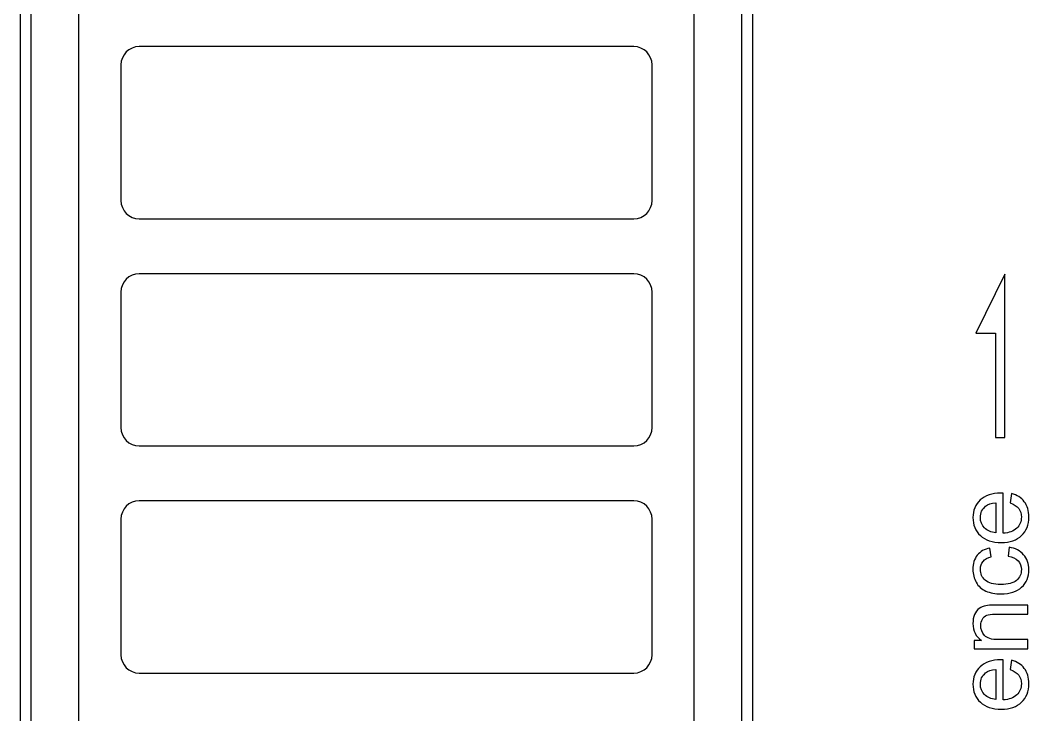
# Model space of a CAD drawing. Header units: millimetres. Extents: x 4086 to 8318, y 123 to 1549.
# Drawn here: x 7119.37 to 7146.9, y 1060.62 to 1079.59 of the extents above; entities that cross this region are included whole.
import ezdxf

# ---------------------------------------------------------------- set-up
doc = ezdxf.new("R2010")
doc.units = ezdxf.units.MM
doc.layers.add('20_ALL_FEATURES', color=7, linetype='Continuous')
doc.layers.add('layer 3', color=7, linetype='Continuous')

msp = doc.modelspace()

# ---------------------------------------------------------------- linework, layer by layer
at = {"layer": '20_ALL_FEATURES', "color": 7, "linetype": 'Continuous'}
for p, q in [((7120.966, 1047.814), (7120.966, 1101.814)), ((7137.766, 1047.814), (7137.766, 1101.814)), ((7119.366, 1095.264), (7119.366, 1046.264)), ((7139.366, 1046.264), (7139.366, 1095.264)), ((7119.666, 1046.514), (7119.666, 1094.964)), ((7139.066, 1046.514), (7139.066, 1094.964)), ((7136.116, 1078.864), (7122.616, 1078.864)), ((7122.116, 1078.364), (7122.116, 1074.664)), ((7136.616, 1074.664), (7136.616, 1078.364)), ((7122.616, 1074.164), (7136.116, 1074.164)), ((7136.116, 1072.664), (7122.616, 1072.664)), ((7122.116, 1072.164), (7122.116, 1068.464)), ((7136.616, 1068.464), (7136.616, 1072.164)), ((7122.616, 1067.964), (7136.116, 1067.964)), ((7136.116, 1066.464), (7122.616, 1066.464)), ((7122.116, 1065.964), (7122.116, 1062.264)), ((7136.616, 1062.264), (7136.616, 1065.964)), ((7122.616, 1061.764), (7136.116, 1061.764))]:
    msp.add_line(p, q, dxfattribs=at)
for centre, start, end in [((7122.616, 1078.364), 90, 180), ((7136.116, 1078.364), 0, 90), ((7122.616, 1074.664), 180, 270), ((7136.116, 1074.664), 270, 0), ((7122.616, 1072.164), 90, 180), ((7136.116, 1072.164), 0, 90), ((7122.616, 1068.464), 180, 270), ((7136.116, 1068.464), 270, 0), ((7122.616, 1065.964), 90, 180), ((7136.116, 1065.964), 0, 90), ((7122.616, 1062.264), 180, 270), ((7136.116, 1062.264), 270, 0)]:
    msp.add_arc(centre, 0.5, start, end, dxfattribs=at)
at = {"layer": 'layer 3'}
for points, knots in [([(7145.988, 1068.194), (7145.988, 1068.194), (7145.988, 1071.038), (7145.988, 1071.038), (7145.988, 1071.038), (7145.988, 1071.038), (7145.455, 1071.038), (7145.455, 1071.038), (7145.455, 1071.038), (7145.455, 1071.038), (7146.248, 1072.651), (7146.248, 1072.651), (7146.248, 1072.651), (7146.248, 1072.651), (7146.248, 1071.225), (7146.248, 1071.225), (7146.248, 1071.225), (7146.248, 1071.225), (7146.248, 1071.038), (7146.248, 1071.038), (7146.248, 1071.038), (7146.248, 1071.038), (7146.248, 1068.194), (7146.248, 1068.194), (7146.248, 1068.194), (7146.248, 1068.194), (7145.988, 1068.194), (7145.988, 1068.194)], [0, 0, 0, 0, 0.125, 0.125, 0.125, 0.125, 0.25, 0.25, 0.25, 0.25, 0.375, 0.375, 0.375, 0.375, 0.5, 0.5, 0.5, 0.5, 0.625, 0.625, 0.625, 0.625, 0.75, 0.75, 0.75, 0.75, 1, 1, 1, 1]), ([(7146.395, 1066.408), (7146.395, 1066.408), (7146.429, 1066.665), (7146.429, 1066.665), (7146.429, 1066.665), (7146.578, 1066.625), (7146.694, 1066.55), (7146.776, 1066.441), (7146.776, 1066.441), (7146.859, 1066.332), (7146.9, 1066.193), (7146.9, 1066.023), (7146.9, 1066.023), (7146.9, 1065.809), (7146.834, 1065.64), (7146.702, 1065.515), (7146.702, 1065.515), (7146.571, 1065.39), (7146.386, 1065.327), (7146.149, 1065.327), (7146.149, 1065.327), (7145.903, 1065.327), (7145.712, 1065.39), (7145.577, 1065.517), (7145.577, 1065.517), (7145.441, 1065.643), (7145.373, 1065.808), (7145.373, 1066.009), (7145.373, 1066.009), (7145.373, 1066.205), (7145.44, 1066.364), (7145.573, 1066.488), (7145.573, 1066.488), (7145.706, 1066.611), (7145.893, 1066.673), (7146.134, 1066.673), (7146.134, 1066.673), (7146.149, 1066.673), (7146.171, 1066.673), (7146.2, 1066.672), (7146.2, 1066.672), (7146.2, 1066.672), (7146.2, 1065.581), (7146.2, 1065.581), (7146.2, 1065.581), (7146.361, 1065.591), (7146.484, 1065.636), (7146.569, 1065.718), (7146.569, 1065.718), (7146.654, 1065.799), (7146.697, 1065.901), (7146.697, 1066.023), (7146.697, 1066.023), (7146.697, 1066.114), (7146.673, 1066.191), (7146.625, 1066.255), (7146.625, 1066.255), (7146.577, 1066.32), (7146.5, 1066.371), (7146.395, 1066.408)], [0, 0, 0, 0, 0.0625, 0.0625, 0.0625, 0.0625, 0.125, 0.125, 0.125, 0.125, 0.1875, 0.1875, 0.1875, 0.1875, 0.25, 0.25, 0.25, 0.25, 0.3125, 0.3125, 0.3125, 0.3125, 0.375, 0.375, 0.375, 0.375, 0.4375, 0.4375, 0.4375, 0.4375, 0.5, 0.5, 0.5, 0.5, 0.5625, 0.5625, 0.5625, 0.5625, 0.625, 0.625, 0.625, 0.625, 0.6875, 0.6875, 0.6875, 0.6875, 0.75, 0.75, 0.75, 0.75, 0.8125, 0.8125, 0.8125, 0.8125, 0.875, 0.875, 0.875, 0.875, 1, 1, 1, 1]), ([(7145.997, 1065.595), (7145.997, 1065.595), (7145.997, 1066.411), (7145.997, 1066.411), (7145.997, 1066.411), (7145.874, 1066.4), (7145.782, 1066.369), (7145.72, 1066.317), (7145.72, 1066.317), (7145.624, 1066.239), (7145.577, 1066.136), (7145.577, 1066.011), (7145.577, 1066.011), (7145.577, 1065.897), (7145.615, 1065.801), (7145.691, 1065.724), (7145.691, 1065.724), (7145.767, 1065.647), (7145.869, 1065.604), (7145.997, 1065.595)], [0, 0, 0, 0, 0.166667, 0.166667, 0.166667, 0.166667, 0.333333, 0.333333, 0.333333, 0.333333, 0.5, 0.5, 0.5, 0.5, 0.666667, 0.666667, 0.666667, 0.666667, 1, 1, 1, 1]), ([(7146.333, 1064.955), (7146.333, 1064.955), (7146.367, 1065.198), (7146.367, 1065.198), (7146.367, 1065.198), (7146.534, 1065.171), (7146.664, 1065.103), (7146.758, 1064.993), (7146.758, 1064.993), (7146.853, 1064.884), (7146.9, 1064.749), (7146.9, 1064.589), (7146.9, 1064.589), (7146.9, 1064.39), (7146.835, 1064.229), (7146.704, 1064.107), (7146.704, 1064.107), (7146.573, 1063.986), (7146.386, 1063.925), (7146.142, 1063.925), (7146.142, 1063.925), (7145.984, 1063.925), (7145.846, 1063.951), (7145.728, 1064.003), (7145.728, 1064.003), (7145.61, 1064.056), (7145.521, 1064.135), (7145.462, 1064.242), (7145.462, 1064.242), (7145.403, 1064.349), (7145.373, 1064.465), (7145.373, 1064.591), (7145.373, 1064.591), (7145.373, 1064.75), (7145.413, 1064.88), (7145.494, 1064.981), (7145.494, 1064.981), (7145.574, 1065.082), (7145.688, 1065.147), (7145.836, 1065.175), (7145.836, 1065.175), (7145.836, 1065.175), (7145.873, 1064.935), (7145.873, 1064.935), (7145.873, 1064.935), (7145.775, 1064.912), (7145.701, 1064.872), (7145.651, 1064.813), (7145.651, 1064.813), (7145.601, 1064.755), (7145.577, 1064.684), (7145.577, 1064.601), (7145.577, 1064.601), (7145.577, 1064.476), (7145.621, 1064.375), (7145.711, 1064.296), (7145.711, 1064.296), (7145.8, 1064.218), (7145.941, 1064.179), (7146.135, 1064.179), (7146.135, 1064.179), (7146.332, 1064.179), (7146.474, 1064.217), (7146.563, 1064.292), (7146.563, 1064.292), (7146.652, 1064.367), (7146.697, 1064.466), (7146.697, 1064.587), (7146.697, 1064.587), (7146.697, 1064.684), (7146.667, 1064.766), (7146.607, 1064.831), (7146.607, 1064.831), (7146.548, 1064.896), (7146.456, 1064.938), (7146.333, 1064.955)], [0, 0, 0, 0, 0.05, 0.05, 0.05, 0.05, 0.1, 0.1, 0.1, 0.1, 0.15, 0.15, 0.15, 0.15, 0.2, 0.2, 0.2, 0.2, 0.25, 0.25, 0.25, 0.25, 0.3, 0.3, 0.3, 0.3, 0.35, 0.35, 0.35, 0.35, 0.4, 0.4, 0.4, 0.4, 0.45, 0.45, 0.45, 0.45, 0.5, 0.5, 0.5, 0.5, 0.55, 0.55, 0.55, 0.55, 0.6, 0.6, 0.6, 0.6, 0.65, 0.65, 0.65, 0.65, 0.7, 0.7, 0.7, 0.7, 0.75, 0.75, 0.75, 0.75, 0.8, 0.8, 0.8, 0.8, 0.85, 0.85, 0.85, 0.85, 0.9, 0.9, 0.9, 0.9, 1, 1, 1, 1]), ([(7146.869, 1062.429), (7146.869, 1062.429), (7145.404, 1062.429), (7145.404, 1062.429), (7145.404, 1062.429), (7145.404, 1062.429), (7145.404, 1062.652), (7145.404, 1062.652), (7145.404, 1062.652), (7145.404, 1062.652), (7145.612, 1062.652), (7145.612, 1062.652), (7145.612, 1062.652), (7145.453, 1062.759), (7145.373, 1062.914), (7145.373, 1063.117), (7145.373, 1063.117), (7145.373, 1063.205), (7145.389, 1063.286), (7145.421, 1063.36), (7145.421, 1063.36), (7145.452, 1063.434), (7145.494, 1063.489), (7145.545, 1063.526), (7145.545, 1063.526), (7145.597, 1063.563), (7145.658, 1063.589), (7145.728, 1063.603), (7145.728, 1063.603), (7145.775, 1063.612), (7145.855, 1063.617), (7145.97, 1063.617), (7145.97, 1063.617), (7145.97, 1063.617), (7146.869, 1063.617), (7146.869, 1063.617), (7146.869, 1063.617), (7146.869, 1063.617), (7146.869, 1063.369), (7146.869, 1063.369), (7146.869, 1063.369), (7146.869, 1063.369), (7145.979, 1063.369), (7145.979, 1063.369), (7145.979, 1063.369), (7145.878, 1063.369), (7145.802, 1063.359), (7145.752, 1063.34), (7145.752, 1063.34), (7145.703, 1063.321), (7145.663, 1063.286), (7145.632, 1063.237), (7145.632, 1063.237), (7145.603, 1063.188), (7145.588, 1063.131), (7145.588, 1063.065), (7145.588, 1063.065), (7145.588, 1062.959), (7145.621, 1062.869), (7145.688, 1062.792), (7145.688, 1062.792), (7145.755, 1062.715), (7145.883, 1062.677), (7146.07, 1062.677), (7146.07, 1062.677), (7146.07, 1062.677), (7146.869, 1062.677), (7146.869, 1062.677), (7146.869, 1062.677), (7146.869, 1062.677), (7146.869, 1062.429), (7146.869, 1062.429)], [0, 0, 0, 0, 0.052632, 0.052632, 0.052632, 0.052632, 0.105263, 0.105263, 0.105263, 0.105263, 0.157895, 0.157895, 0.157895, 0.157895, 0.210526, 0.210526, 0.210526, 0.210526, 0.263158, 0.263158, 0.263158, 0.263158, 0.315789, 0.315789, 0.315789, 0.315789, 0.368421, 0.368421, 0.368421, 0.368421, 0.421053, 0.421053, 0.421053, 0.421053, 0.473684, 0.473684, 0.473684, 0.473684, 0.526316, 0.526316, 0.526316, 0.526316, 0.578947, 0.578947, 0.578947, 0.578947, 0.631579, 0.631579, 0.631579, 0.631579, 0.684211, 0.684211, 0.684211, 0.684211, 0.736842, 0.736842, 0.736842, 0.736842, 0.789474, 0.789474, 0.789474, 0.789474, 0.842105, 0.842105, 0.842105, 0.842105, 0.894737, 0.894737, 0.894737, 0.894737, 1, 1, 1, 1]), ([(7146.395, 1061.858), (7146.395, 1061.858), (7146.429, 1062.115), (7146.429, 1062.115), (7146.429, 1062.115), (7146.578, 1062.075), (7146.694, 1062), (7146.776, 1061.891), (7146.776, 1061.891), (7146.859, 1061.782), (7146.9, 1061.643), (7146.9, 1061.473), (7146.9, 1061.473), (7146.9, 1061.26), (7146.834, 1061.09), (7146.702, 1060.965), (7146.702, 1060.965), (7146.571, 1060.84), (7146.386, 1060.778), (7146.149, 1060.778), (7146.149, 1060.778), (7145.903, 1060.778), (7145.712, 1060.841), (7145.577, 1060.967), (7145.577, 1060.967), (7145.441, 1061.094), (7145.373, 1061.258), (7145.373, 1061.46), (7145.373, 1061.46), (7145.373, 1061.655), (7145.44, 1061.814), (7145.573, 1061.938), (7145.573, 1061.938), (7145.706, 1062.062), (7145.893, 1062.124), (7146.134, 1062.124), (7146.134, 1062.124), (7146.149, 1062.124), (7146.171, 1062.123), (7146.2, 1062.122), (7146.2, 1062.122), (7146.2, 1062.122), (7146.2, 1061.032), (7146.2, 1061.032), (7146.2, 1061.032), (7146.361, 1061.041), (7146.484, 1061.086), (7146.569, 1061.168), (7146.569, 1061.168), (7146.654, 1061.249), (7146.697, 1061.351), (7146.697, 1061.473), (7146.697, 1061.473), (7146.697, 1061.564), (7146.673, 1061.642), (7146.625, 1061.706), (7146.625, 1061.706), (7146.577, 1061.77), (7146.5, 1061.821), (7146.395, 1061.858)], [0, 0, 0, 0, 0.0625, 0.0625, 0.0625, 0.0625, 0.125, 0.125, 0.125, 0.125, 0.1875, 0.1875, 0.1875, 0.1875, 0.25, 0.25, 0.25, 0.25, 0.3125, 0.3125, 0.3125, 0.3125, 0.375, 0.375, 0.375, 0.375, 0.4375, 0.4375, 0.4375, 0.4375, 0.5, 0.5, 0.5, 0.5, 0.5625, 0.5625, 0.5625, 0.5625, 0.625, 0.625, 0.625, 0.625, 0.6875, 0.6875, 0.6875, 0.6875, 0.75, 0.75, 0.75, 0.75, 0.8125, 0.8125, 0.8125, 0.8125, 0.875, 0.875, 0.875, 0.875, 1, 1, 1, 1]), ([(7145.997, 1061.046), (7145.997, 1061.046), (7145.997, 1061.861), (7145.997, 1061.861), (7145.997, 1061.861), (7145.874, 1061.85), (7145.782, 1061.819), (7145.72, 1061.768), (7145.72, 1061.768), (7145.624, 1061.689), (7145.577, 1061.587), (7145.577, 1061.461), (7145.577, 1061.461), (7145.577, 1061.347), (7145.615, 1061.252), (7145.691, 1061.174), (7145.691, 1061.174), (7145.767, 1061.097), (7145.869, 1061.054), (7145.997, 1061.046)], [0, 0, 0, 0, 0.166667, 0.166667, 0.166667, 0.166667, 0.333333, 0.333333, 0.333333, 0.333333, 0.5, 0.5, 0.5, 0.5, 0.666667, 0.666667, 0.666667, 0.666667, 1, 1, 1, 1])]:
    msp.add_open_spline(points, degree=3, knots=knots, dxfattribs=at)

doc.saveas('drawing.dxf')
